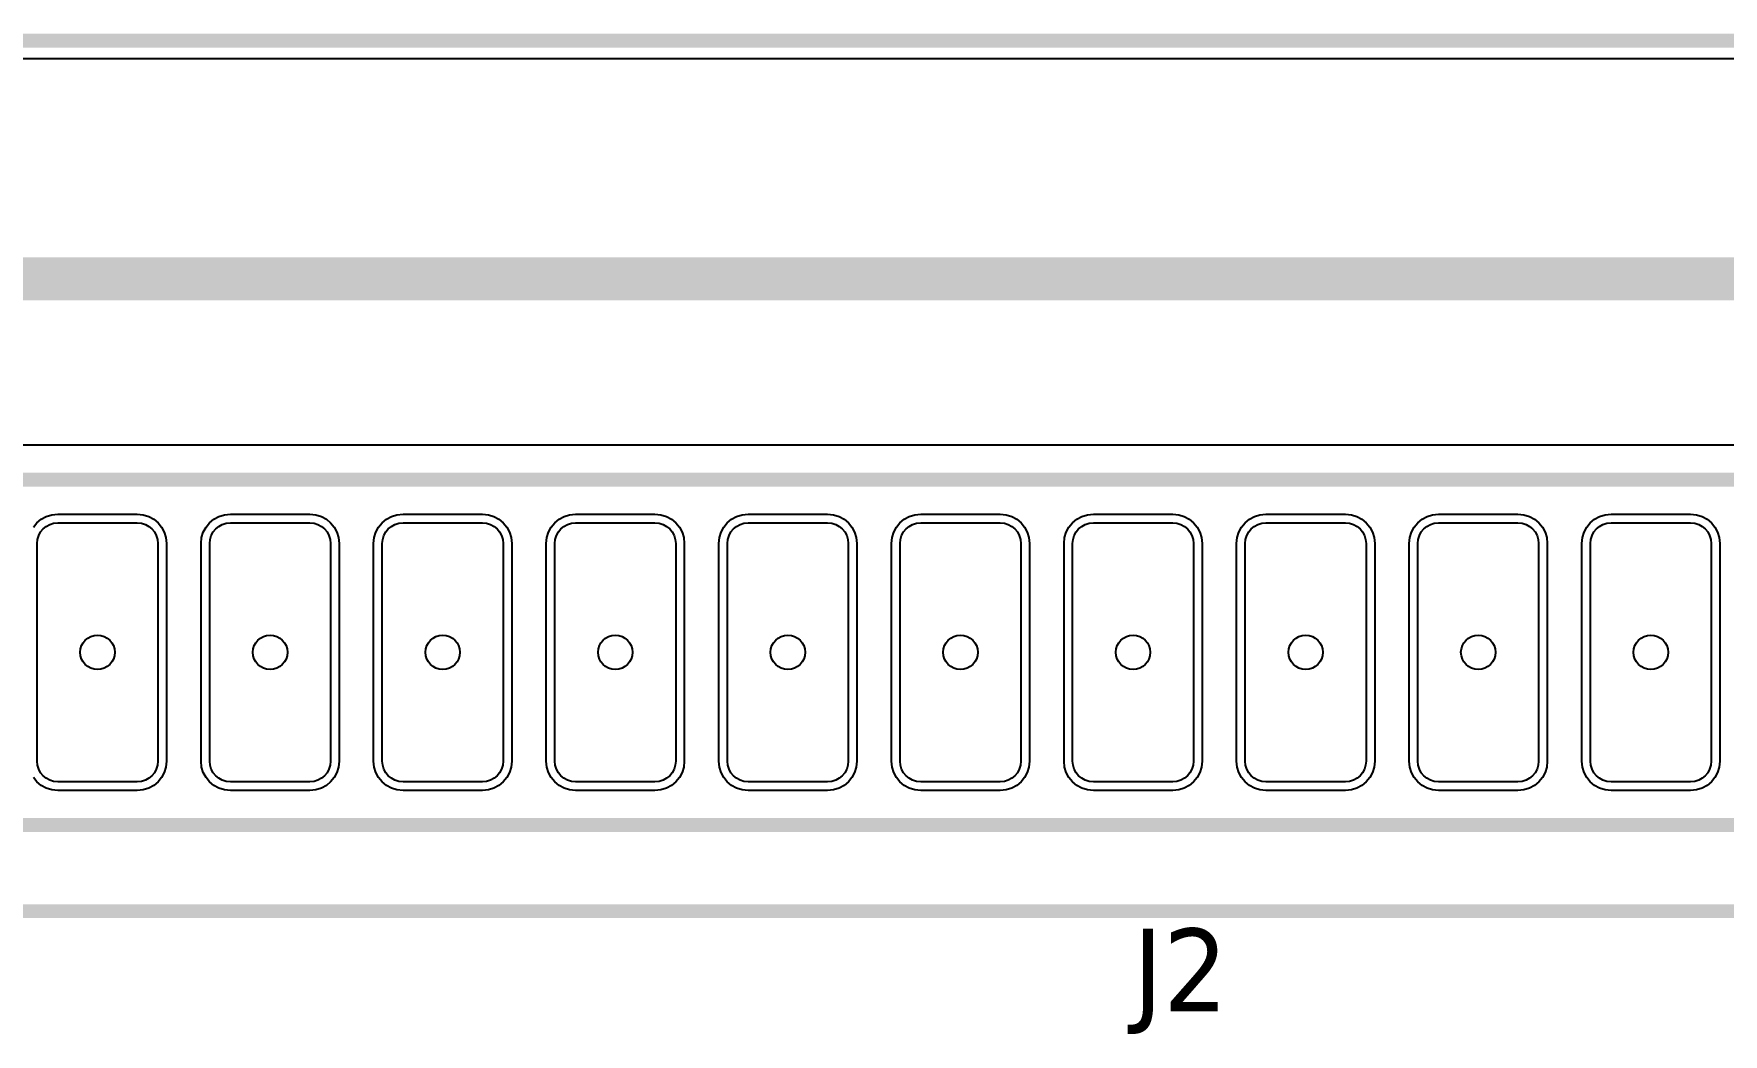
# Model space of a CAD drawing. Header units: millimetres. Extents: x 123.5 to 144.3, y 105.4 to 121.6.
# Drawn here: x 129.197 to 130.196, y 117.044 to 117.636 of the extents above; entities that cross this region are included whole.
import ezdxf

# ---------------------------------------------------------------- set-up
doc = ezdxf.new("R2010")
doc.units = ezdxf.units.MM
doc.layers.add('DESC', color=250, linetype='Continuous')
doc.styles.get("Standard").update_dxf_attribs({"font": 'tahoma.ttf'})

# ---------------------------------------------------------------- blocks, each defined once
blk = doc.blocks.new('Tarjeta mufla')
for points, const_width in [([(146.20956, 112.42059), (150.12294, 112.42059), (150.12294, 115.51114), (146.20956, 115.51114), (146.20956, 112.42059)], 0.008), ([(146.20956, 112.42059), (150.12294, 112.42059), (150.12294, 115.51114), (146.20956, 115.51114), (146.20956, 112.42059)], 0.008), ([(146.20956, 112.42059), (150.12294, 112.42059), (150.12294, 115.51114), (146.20956, 115.51114), (146.20956, 112.42059)], 0.008), ([(146.83161, 114.74342), (146.82793, 114.73555), (146.63082, 114.73555), (146.49696, 114.86941), (146.49696, 115.2052), (146.66493, 115.37317), (148.6373, 115.37317), (148.80641, 115.20405)], 0.025), ([(146.55482, 115.00681), (148.65482, 115.00681), (148.65482, 115.25681), (146.55482, 115.25681), (146.55482, 115.00681)], 0.008), ([(146.55482, 115.00681), (148.65482, 115.00681), (148.65482, 115.25681), (146.55482, 115.25681), (146.55482, 115.00681)], 0.008), ([(146.55482, 115.00681), (148.65482, 115.00681), (148.65482, 115.25681), (146.55482, 115.25681), (146.55482, 115.00681)], 0.008), ([(148.65482, 115.05681), (146.55482, 115.05681)], 0.008), ([(148.65482, 115.05681), (146.55482, 115.05681)], 0.008), ([(148.65482, 115.05681), (146.55482, 115.05681)], 0.008)]:
    blk.add_lwpolyline(points, dxfattribs=dict(const_width=const_width))
for points in [[(146.58436, 115.27701), (148.00011, 115.27701), (148.00011, 115.50063), (146.58436, 115.50063), (146.58436, 115.27701)], [(146.91768, 115.22939), (146.91973, 115.2319), (146.92224, 115.23395), (146.92513, 115.2355), (146.92834, 115.23647), (146.93182, 115.23681), (146.97782, 115.23681), (146.98129, 115.23647), (146.98451, 115.2355), (146.9874, 115.23395), (146.9899, 115.2319), (146.99196, 115.22939), (146.99351, 115.2265), (146.99448, 115.22329), (146.99482, 115.21981), (146.99482, 115.09381), (146.99448, 115.09033), (146.99351, 115.08712), (146.99196, 115.08423), (146.9899, 115.08172), (146.9874, 115.07967), (146.98451, 115.07812), (146.98129, 115.07715), (146.97782, 115.07681), (146.97782, 115.07681), (146.93182, 115.07681), (146.92834, 115.07715), (146.92513, 115.07812), (146.92224, 115.07967), (146.91973, 115.08172), (146.91768, 115.08423)]]:
    blk.add_lwpolyline(points)
for points in [[(146.97782, 115.08181), (146.93182, 115.08181), (146.92936, 115.08205), (146.9271, 115.08273), (146.92506, 115.08383), (146.92329, 115.08528), (146.92184, 115.08705), (146.92074, 115.08909), (146.92006, 115.09136), (146.91982, 115.09381), (146.91982, 115.21981), (146.92006, 115.22226), (146.92074, 115.22453), (146.92184, 115.22657), (146.92329, 115.22834), (146.92506, 115.22979), (146.9271, 115.23088), (146.92936, 115.23157), (146.93182, 115.23181), (146.97782, 115.23181), (146.98027, 115.23157), (146.98254, 115.23088), (146.98458, 115.22979), (146.98635, 115.22834), (146.9878, 115.22657), (146.98889, 115.22453), (146.98958, 115.22226), (146.98982, 115.21981), (146.98982, 115.09381), (146.98958, 115.09136), (146.98889, 115.08909), (146.9878, 115.08705), (146.98635, 115.08528), (146.98458, 115.08383), (146.98254, 115.08273), (146.98027, 115.08205), (146.97782, 115.08181)], [(147.07782, 115.07681), (147.03182, 115.07681), (147.02834, 115.07715), (147.02513, 115.07812), (147.02224, 115.07967), (147.01973, 115.08172), (147.01768, 115.08423), (147.01613, 115.08712), (147.01516, 115.09033), (147.01482, 115.09381), (147.01482, 115.21981), (147.01516, 115.22329), (147.01613, 115.2265), (147.01768, 115.22939), (147.01973, 115.2319), (147.02224, 115.23395), (147.02513, 115.2355), (147.02834, 115.23647), (147.03182, 115.23681), (147.07782, 115.23681), (147.08129, 115.23647), (147.08451, 115.2355), (147.0874, 115.23395), (147.0899, 115.2319), (147.09196, 115.22939), (147.09351, 115.2265), (147.09448, 115.22329), (147.09482, 115.21981), (147.09482, 115.09381), (147.09448, 115.09033), (147.09351, 115.08712), (147.09196, 115.08423), (147.0899, 115.08172), (147.0874, 115.07967), (147.08451, 115.07812), (147.08129, 115.07715), (147.07782, 115.07681)], [(147.07782, 115.08181), (147.03182, 115.08181), (147.02936, 115.08205), (147.0271, 115.08273), (147.02506, 115.08383), (147.02329, 115.08528), (147.02184, 115.08705), (147.02074, 115.08909), (147.02006, 115.09136), (147.01982, 115.09381), (147.01982, 115.21981), (147.02006, 115.22226), (147.02074, 115.22453), (147.02184, 115.22657), (147.02329, 115.22834), (147.02506, 115.22979), (147.0271, 115.23088), (147.02936, 115.23157), (147.03182, 115.23181), (147.07782, 115.23181), (147.08027, 115.23157), (147.08254, 115.23088), (147.08458, 115.22979), (147.08635, 115.22834), (147.0878, 115.22657), (147.08889, 115.22453), (147.08958, 115.22226), (147.08982, 115.21981), (147.08982, 115.09381), (147.08958, 115.09136), (147.08889, 115.08909), (147.0878, 115.08705), (147.08635, 115.08528), (147.08458, 115.08383), (147.08254, 115.08273), (147.08027, 115.08205), (147.07782, 115.08181)], [(147.17782, 115.07681), (147.13182, 115.07681), (147.12834, 115.07715), (147.12513, 115.07812), (147.12224, 115.07967), (147.11973, 115.08172), (147.11768, 115.08423), (147.11613, 115.08712), (147.11516, 115.09033), (147.11482, 115.09381), (147.11482, 115.21981), (147.11516, 115.22329), (147.11613, 115.2265), (147.11768, 115.22939), (147.11973, 115.2319), (147.12224, 115.23395), (147.12513, 115.2355), (147.12834, 115.23647), (147.13182, 115.23681), (147.17782, 115.23681), (147.18129, 115.23647), (147.18451, 115.2355), (147.1874, 115.23395), (147.1899, 115.2319), (147.19196, 115.22939), (147.19351, 115.2265), (147.19448, 115.22329), (147.19482, 115.21981), (147.19482, 115.09381), (147.19448, 115.09033), (147.19351, 115.08712), (147.19196, 115.08423), (147.1899, 115.08172), (147.1874, 115.07967), (147.18451, 115.07812), (147.18129, 115.07715), (147.17782, 115.07681)], [(147.17782, 115.08181), (147.13182, 115.08181), (147.12936, 115.08205), (147.1271, 115.08273), (147.12506, 115.08383), (147.12329, 115.08528), (147.12184, 115.08705), (147.12074, 115.08909), (147.12006, 115.09136), (147.11982, 115.09381), (147.11982, 115.21981), (147.12006, 115.22226), (147.12074, 115.22453), (147.12184, 115.22657), (147.12329, 115.22834), (147.12506, 115.22979), (147.1271, 115.23088), (147.12936, 115.23157), (147.13182, 115.23181), (147.17782, 115.23181), (147.18027, 115.23157), (147.18254, 115.23088), (147.18458, 115.22979), (147.18635, 115.22834), (147.1878, 115.22657), (147.18889, 115.22453), (147.18958, 115.22226), (147.18982, 115.21981), (147.18982, 115.09381), (147.18958, 115.09136), (147.18889, 115.08909), (147.1878, 115.08705), (147.18635, 115.08528), (147.18458, 115.08383), (147.18254, 115.08273), (147.18027, 115.08205), (147.17782, 115.08181)], [(147.27782, 115.07681), (147.23182, 115.07681), (147.22834, 115.07715), (147.22513, 115.07812), (147.22224, 115.07967), (147.21973, 115.08172), (147.21768, 115.08423), (147.21613, 115.08712), (147.21516, 115.09033), (147.21482, 115.09381), (147.21482, 115.21981), (147.21516, 115.22329), (147.21613, 115.2265), (147.21768, 115.22939), (147.21973, 115.2319), (147.22224, 115.23395), (147.22513, 115.2355), (147.22834, 115.23647), (147.23182, 115.23681), (147.27782, 115.23681), (147.28129, 115.23647), (147.28451, 115.2355), (147.2874, 115.23395), (147.2899, 115.2319), (147.29196, 115.22939), (147.29351, 115.2265), (147.29448, 115.22329), (147.29482, 115.21981), (147.29482, 115.09381), (147.29448, 115.09033), (147.29351, 115.08712), (147.29196, 115.08423), (147.2899, 115.08172), (147.2874, 115.07967), (147.28451, 115.07812), (147.28129, 115.07715), (147.27782, 115.07681)], [(147.27782, 115.08181), (147.23182, 115.08181), (147.22936, 115.08205), (147.2271, 115.08273), (147.22506, 115.08383), (147.22329, 115.08528), (147.22184, 115.08705), (147.22074, 115.08909), (147.22006, 115.09136), (147.21982, 115.09381), (147.21982, 115.21981), (147.22006, 115.22226), (147.22074, 115.22453), (147.22184, 115.22657), (147.22329, 115.22834), (147.22506, 115.22979), (147.2271, 115.23088), (147.22936, 115.23157), (147.23182, 115.23181), (147.27782, 115.23181), (147.28027, 115.23157), (147.28254, 115.23088), (147.28458, 115.22979), (147.28635, 115.22834), (147.2878, 115.22657), (147.28889, 115.22453), (147.28958, 115.22226), (147.28982, 115.21981), (147.28982, 115.09381), (147.28958, 115.09136), (147.28889, 115.08909), (147.2878, 115.08705), (147.28635, 115.08528), (147.28458, 115.08383), (147.28254, 115.08273), (147.28027, 115.08205), (147.27782, 115.08181)], [(147.37782, 115.07681), (147.33182, 115.07681), (147.32834, 115.07715), (147.32513, 115.07812), (147.32224, 115.07967), (147.31973, 115.08172), (147.31768, 115.08423), (147.31613, 115.08712), (147.31516, 115.09033), (147.31482, 115.09381), (147.31482, 115.21981), (147.31516, 115.22329), (147.31613, 115.2265), (147.31768, 115.22939), (147.31973, 115.2319), (147.32224, 115.23395), (147.32513, 115.2355), (147.32834, 115.23647), (147.33182, 115.23681), (147.37782, 115.23681), (147.38129, 115.23647), (147.38451, 115.2355), (147.3874, 115.23395), (147.3899, 115.2319), (147.39196, 115.22939), (147.39351, 115.2265), (147.39448, 115.22329), (147.39482, 115.21981), (147.39482, 115.09381), (147.39448, 115.09033), (147.39351, 115.08712), (147.39196, 115.08423), (147.3899, 115.08172), (147.3874, 115.07967), (147.38451, 115.07812), (147.38129, 115.07715), (147.37782, 115.07681)], [(147.37782, 115.08181), (147.33182, 115.08181), (147.32936, 115.08205), (147.3271, 115.08273), (147.32506, 115.08383), (147.32329, 115.08528), (147.32184, 115.08705), (147.32074, 115.08909), (147.32006, 115.09136), (147.31982, 115.09381), (147.31982, 115.21981), (147.32006, 115.22226), (147.32074, 115.22453), (147.32184, 115.22657), (147.32329, 115.22834), (147.32506, 115.22979), (147.3271, 115.23088), (147.32936, 115.23157), (147.33182, 115.23181), (147.37782, 115.23181), (147.38027, 115.23157), (147.38254, 115.23088), (147.38458, 115.22979), (147.38635, 115.22834), (147.3878, 115.22657), (147.38889, 115.22453), (147.38958, 115.22226), (147.38982, 115.21981), (147.38982, 115.09381), (147.38958, 115.09136), (147.38889, 115.08909), (147.3878, 115.08705), (147.38635, 115.08528), (147.38458, 115.08383), (147.38254, 115.08273), (147.38027, 115.08205), (147.37782, 115.08181)], [(147.47782, 115.07681), (147.43182, 115.07681), (147.42834, 115.07715), (147.42513, 115.07812), (147.42224, 115.07967), (147.41973, 115.08172), (147.41768, 115.08423), (147.41613, 115.08712), (147.41516, 115.09033), (147.41482, 115.09381), (147.41482, 115.21981), (147.41516, 115.22329), (147.41613, 115.2265), (147.41768, 115.22939), (147.41973, 115.2319), (147.42224, 115.23395), (147.42513, 115.2355), (147.42834, 115.23647), (147.43182, 115.23681), (147.47782, 115.23681), (147.48129, 115.23647), (147.48451, 115.2355), (147.4874, 115.23395), (147.4899, 115.2319), (147.49196, 115.22939), (147.49351, 115.2265), (147.49448, 115.22329), (147.49482, 115.21981), (147.49482, 115.09381), (147.49448, 115.09033), (147.49351, 115.08712), (147.49196, 115.08423), (147.4899, 115.08172), (147.4874, 115.07967), (147.48451, 115.07812), (147.48129, 115.07715), (147.47782, 115.07681)], [(147.47782, 115.08181), (147.43182, 115.08181), (147.42936, 115.08205), (147.4271, 115.08273), (147.42506, 115.08383), (147.42329, 115.08528), (147.42184, 115.08705), (147.42074, 115.08909), (147.42006, 115.09136), (147.41982, 115.09381), (147.41982, 115.21981), (147.42006, 115.22226), (147.42074, 115.22453), (147.42184, 115.22657), (147.42329, 115.22834), (147.42506, 115.22979), (147.4271, 115.23088), (147.42936, 115.23157), (147.43182, 115.23181), (147.47782, 115.23181), (147.48027, 115.23157), (147.48254, 115.23088), (147.48458, 115.22979), (147.48635, 115.22834), (147.4878, 115.22657), (147.48889, 115.22453), (147.48958, 115.22226), (147.48982, 115.21981), (147.48982, 115.09381), (147.48958, 115.09136), (147.48889, 115.08909), (147.4878, 115.08705), (147.48635, 115.08528), (147.48458, 115.08383), (147.48254, 115.08273), (147.48027, 115.08205), (147.47782, 115.08181)], [(147.57782, 115.07681), (147.53182, 115.07681), (147.52834, 115.07715), (147.52513, 115.07812), (147.52224, 115.07967), (147.51973, 115.08172), (147.51768, 115.08423), (147.51613, 115.08712), (147.51516, 115.09033), (147.51482, 115.09381), (147.51482, 115.21981), (147.51516, 115.22329), (147.51613, 115.2265), (147.51768, 115.22939), (147.51973, 115.2319), (147.52224, 115.23395), (147.52513, 115.2355), (147.52834, 115.23647), (147.53182, 115.23681), (147.57782, 115.23681), (147.58129, 115.23647), (147.58451, 115.2355), (147.5874, 115.23395), (147.5899, 115.2319), (147.59196, 115.22939), (147.59351, 115.2265), (147.59448, 115.22329), (147.59482, 115.21981), (147.59482, 115.09381), (147.59448, 115.09033), (147.59351, 115.08712), (147.59196, 115.08423), (147.5899, 115.08172), (147.5874, 115.07967), (147.58451, 115.07812), (147.58129, 115.07715), (147.57782, 115.07681)], [(147.57782, 115.08181), (147.53182, 115.08181), (147.52936, 115.08205), (147.5271, 115.08273), (147.52506, 115.08383), (147.52329, 115.08528), (147.52184, 115.08705), (147.52074, 115.08909), (147.52006, 115.09136), (147.51982, 115.09381), (147.51982, 115.21981), (147.52006, 115.22226), (147.52074, 115.22453), (147.52184, 115.22657), (147.52329, 115.22834), (147.52506, 115.22979), (147.5271, 115.23088), (147.52936, 115.23157), (147.53182, 115.23181), (147.57782, 115.23181), (147.58027, 115.23157), (147.58254, 115.23088), (147.58458, 115.22979), (147.58635, 115.22834), (147.5878, 115.22657), (147.58889, 115.22453), (147.58958, 115.22226), (147.58982, 115.21981), (147.58982, 115.09381), (147.58958, 115.09136), (147.58889, 115.08909), (147.5878, 115.08705), (147.58635, 115.08528), (147.58458, 115.08383), (147.58254, 115.08273), (147.58027, 115.08205), (147.57782, 115.08181)], [(147.67782, 115.07681), (147.63182, 115.07681), (147.62834, 115.07715), (147.62513, 115.07812), (147.62224, 115.07967), (147.61973, 115.08172), (147.61768, 115.08423), (147.61613, 115.08712), (147.61516, 115.09033), (147.61482, 115.09381), (147.61482, 115.21981), (147.61516, 115.22329), (147.61613, 115.2265), (147.61768, 115.22939), (147.61973, 115.2319), (147.62224, 115.23395), (147.62513, 115.2355), (147.62834, 115.23647), (147.63182, 115.23681), (147.67782, 115.23681), (147.68129, 115.23647), (147.68451, 115.2355), (147.6874, 115.23395), (147.6899, 115.2319), (147.69196, 115.22939), (147.69351, 115.2265), (147.69448, 115.22329), (147.69482, 115.21981), (147.69482, 115.09381), (147.69448, 115.09033), (147.69351, 115.08712), (147.69196, 115.08423), (147.6899, 115.08172), (147.6874, 115.07967), (147.68451, 115.07812), (147.68129, 115.07715), (147.67782, 115.07681)], [(147.67782, 115.08181), (147.63182, 115.08181), (147.62936, 115.08205), (147.6271, 115.08273), (147.62506, 115.08383), (147.62329, 115.08528), (147.62184, 115.08705), (147.62074, 115.08909), (147.62006, 115.09136), (147.61982, 115.09381), (147.61982, 115.21981), (147.62006, 115.22226), (147.62074, 115.22453), (147.62184, 115.22657), (147.62329, 115.22834), (147.62506, 115.22979), (147.6271, 115.23088), (147.62936, 115.23157), (147.63182, 115.23181), (147.67782, 115.23181), (147.68027, 115.23157), (147.68254, 115.23088), (147.68458, 115.22979), (147.68635, 115.22834), (147.6878, 115.22657), (147.68889, 115.22453), (147.68958, 115.22226), (147.68982, 115.21981), (147.68982, 115.09381), (147.68958, 115.09136), (147.68889, 115.08909), (147.6878, 115.08705), (147.68635, 115.08528), (147.68458, 115.08383), (147.68254, 115.08273), (147.68027, 115.08205), (147.67782, 115.08181)], [(147.77782, 115.07681), (147.73182, 115.07681), (147.72834, 115.07715), (147.72513, 115.07812), (147.72224, 115.07967), (147.71973, 115.08172), (147.71768, 115.08423), (147.71613, 115.08712), (147.71516, 115.09033), (147.71482, 115.09381), (147.71482, 115.21981), (147.71516, 115.22329), (147.71613, 115.2265), (147.71768, 115.22939), (147.71973, 115.2319), (147.72224, 115.23395), (147.72513, 115.2355), (147.72834, 115.23647), (147.73182, 115.23681), (147.77782, 115.23681), (147.78129, 115.23647), (147.78451, 115.2355), (147.7874, 115.23395), (147.7899, 115.2319), (147.79196, 115.22939), (147.79351, 115.2265), (147.79448, 115.22329), (147.79482, 115.21981), (147.79482, 115.09381), (147.79448, 115.09033), (147.79351, 115.08712), (147.79196, 115.08423), (147.7899, 115.08172), (147.7874, 115.07967), (147.78451, 115.07812), (147.78129, 115.07715), (147.77782, 115.07681)], [(147.77782, 115.08181), (147.73182, 115.08181), (147.72936, 115.08205), (147.7271, 115.08273), (147.72506, 115.08383), (147.72329, 115.08528), (147.72184, 115.08705), (147.72074, 115.08909), (147.72006, 115.09136), (147.71982, 115.09381), (147.71982, 115.21981), (147.72006, 115.22226), (147.72074, 115.22453), (147.72184, 115.22657), (147.72329, 115.22834), (147.72506, 115.22979), (147.7271, 115.23088), (147.72936, 115.23157), (147.73182, 115.23181), (147.77782, 115.23181), (147.78027, 115.23157), (147.78254, 115.23088), (147.78458, 115.22979), (147.78635, 115.22834), (147.7878, 115.22657), (147.78889, 115.22453), (147.78958, 115.22226), (147.78982, 115.21981), (147.78982, 115.09381), (147.78958, 115.09136), (147.78889, 115.08909), (147.7878, 115.08705), (147.78635, 115.08528), (147.78458, 115.08383), (147.78254, 115.08273), (147.78027, 115.08205), (147.77782, 115.08181)], [(147.87782, 115.07681), (147.83182, 115.07681), (147.82834, 115.07715), (147.82513, 115.07812), (147.82224, 115.07967), (147.81973, 115.08172), (147.81768, 115.08423), (147.81613, 115.08712), (147.81516, 115.09033), (147.81482, 115.09381), (147.81482, 115.21981), (147.81516, 115.22329), (147.81613, 115.2265), (147.81768, 115.22939), (147.81973, 115.2319), (147.82224, 115.23395), (147.82513, 115.2355), (147.82834, 115.23647), (147.83182, 115.23681), (147.87782, 115.23681), (147.88129, 115.23647), (147.88451, 115.2355), (147.8874, 115.23395), (147.8899, 115.2319), (147.89196, 115.22939), (147.89351, 115.2265), (147.89448, 115.22329), (147.89482, 115.21981), (147.89482, 115.09381), (147.89448, 115.09033), (147.89351, 115.08712), (147.89196, 115.08423), (147.8899, 115.08172), (147.8874, 115.07967), (147.88451, 115.07812), (147.88129, 115.07715), (147.87782, 115.07681)], [(147.87782, 115.08181), (147.83182, 115.08181), (147.82936, 115.08205), (147.8271, 115.08273), (147.82506, 115.08383), (147.82329, 115.08528), (147.82184, 115.08705), (147.82074, 115.08909), (147.82006, 115.09136), (147.81982, 115.09381), (147.81982, 115.21981), (147.82006, 115.22226), (147.82074, 115.22453), (147.82184, 115.22657), (147.82329, 115.22834), (147.82506, 115.22979), (147.8271, 115.23088), (147.82936, 115.23157), (147.83182, 115.23181), (147.87782, 115.23181), (147.88027, 115.23157), (147.88254, 115.23088), (147.88458, 115.22979), (147.88635, 115.22834), (147.8878, 115.22657), (147.88889, 115.22453), (147.88958, 115.22226), (147.88982, 115.21981), (147.88982, 115.09381), (147.88958, 115.09136), (147.88889, 115.08909), (147.8878, 115.08705), (147.88635, 115.08528), (147.88458, 115.08383), (147.88254, 115.08273), (147.88027, 115.08205), (147.87782, 115.08181)]]:
    blk.add_lwpolyline(points, close=True)
for centre in [(146.95482, 115.15681), (147.05482, 115.15681), (147.15482, 115.15681), (147.25482, 115.15681), (147.35482, 115.15681), (147.45482, 115.15681), (147.55482, 115.15681), (147.65482, 115.15681), (147.75482, 115.15681), (147.85482, 115.15681)]:
    blk.add_circle(centre, 0.01)
at = {"width": 1.041667}
blk.add_text('J2', height=0.048, dxfattribs=at).set_placement((147.55482, 114.94881))
blk.add_text('J2', height=0.048, dxfattribs=at).set_placement((147.55482, 114.94881))
blk.add_text('J2', height=0.048, dxfattribs=at).set_placement((147.55482, 114.94881))

msp = doc.modelspace()

# ---------------------------------------------------------------- block references
at = {"layer": 'DESC', "xscale": 1.020266282160534, "yscale": 1.020266282160534, "zscale": 1.020266282160534}
msp.add_blockref('Tarjeta mufla', (-20.69807, -0.22068), dxfattribs=at)

doc.saveas('drawing.dxf')
